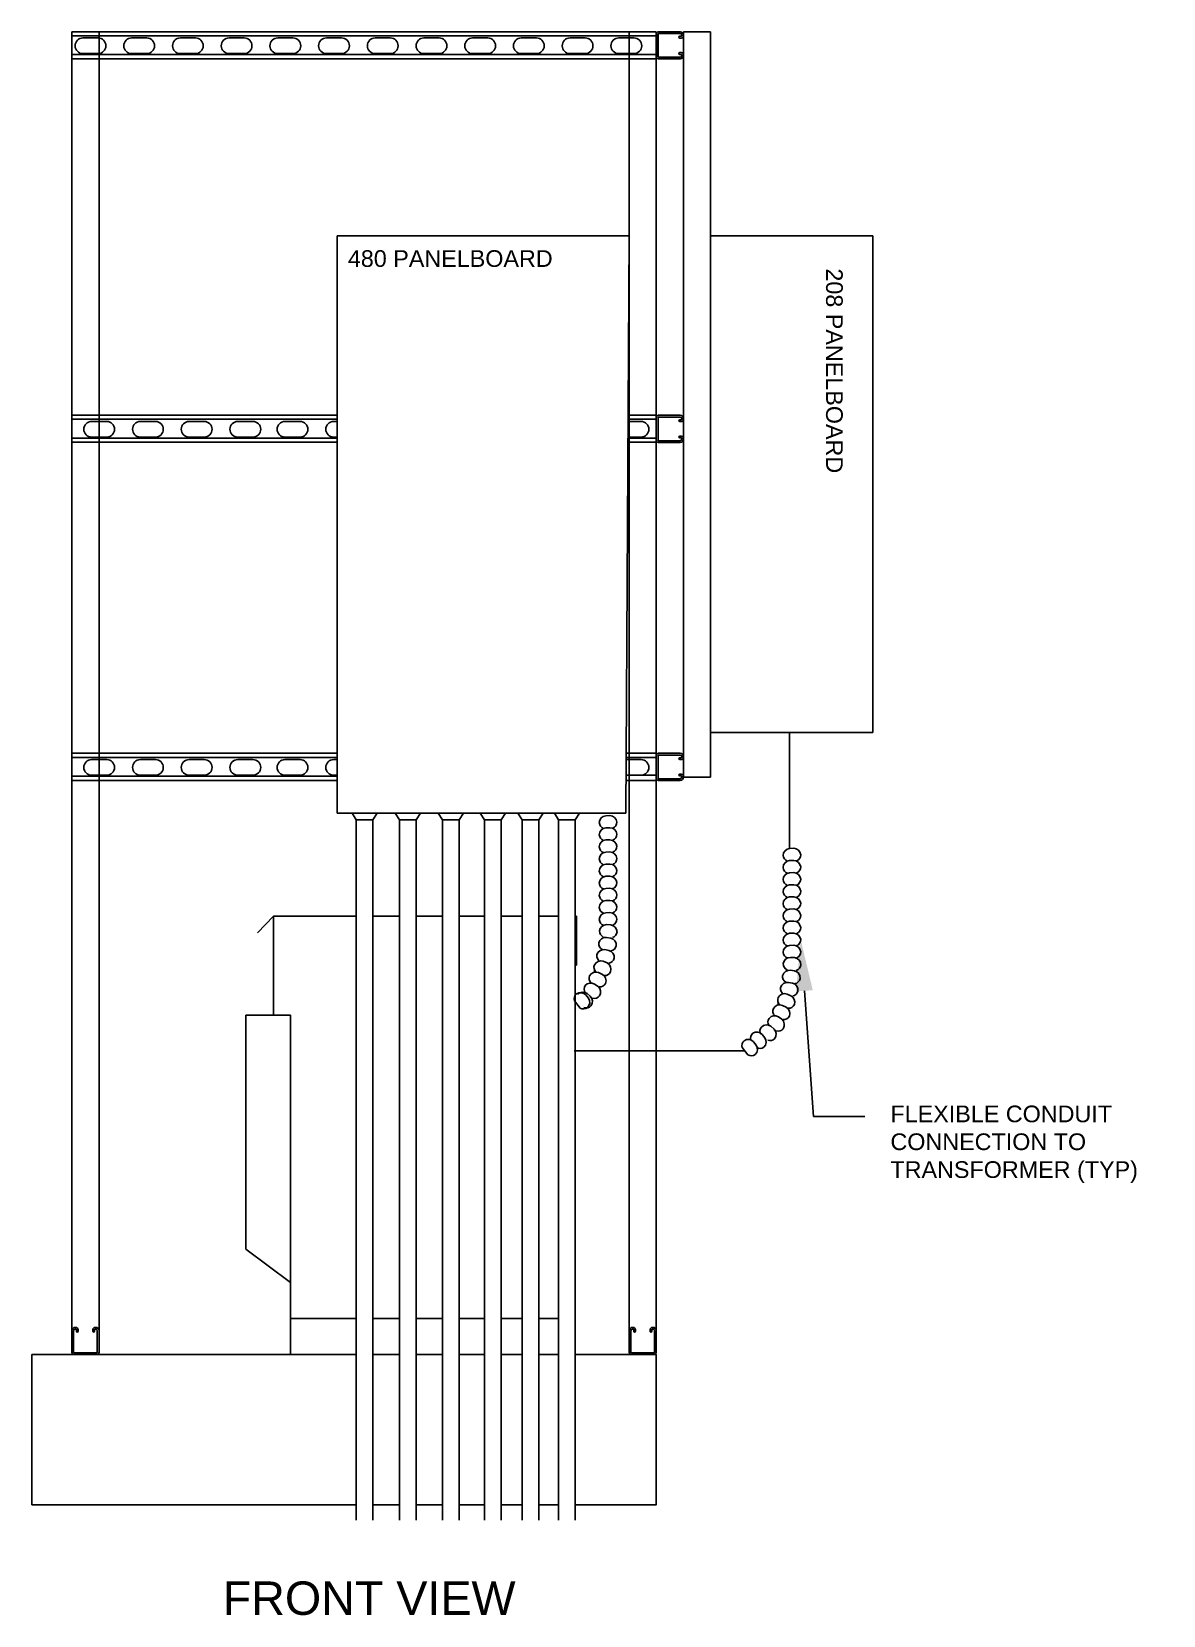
# Model space of a CAD drawing. Header units: feet. Extents: x -159 to 1687, y 0 to 1556.
# Drawn here: x 1291.4 to 1359.2, y 790.2 to 885.1 of the extents above; entities that cross this region are included whole.
import ezdxf
from ezdxf import colors
from ezdxf.entities.mleader import LeaderData, LeaderLine
from ezdxf.math import Vec2, Vec3

# ---------------------------------------------------------------- set-up
doc = ezdxf.new("R2010")
doc.units = ezdxf.units.FT
doc.header["$MEASUREMENT"] = 0
for name, color, linetype in [('9417_1-3$0$M25-UNISTRUT', 94, 'Continuous'), ('9417_1-3$0$OBJ', 7, 'Continuous'), ('9417_1-3$0$UNISTRUT', 94, 'Continuous'), ('E-LV-EQUP', 211, 'Continuous'), ('EQUIPMENT_CON', 150, 'Continuous'), ('G-ANNO-TEXT', 1, 'Continuous')]:
    doc.layers.add(name, color=color, linetype=linetype)
doc.styles.add('NEI-A', font='arial.ttf')

# ---------------------------------------------------------------- blocks, each defined once
blk = doc.blocks.new('9417_1-3$0$unistrut_single')
at = {"layer": '9417_1-3$0$UNISTRUT'}
blk.add_lwpolyline([(0.7075, -0.13625, 0.41421356), (0.67625, -0.105), (-0.67625, -0.105, 0.41421356), (-0.7075, -0.13625), (-0.7075, -1.42625, 0.41421356), (-0.61375, -1.52), (-0.57375, -1.52, 0.41421356), (-0.5425, -1.48875), (-0.5425, -1.3965, -1), (-0.4375, -1.3965), (-0.4375, -1.48875, -0.41421356), (-0.57375, -1.625), (-0.61375, -1.625, -0.41421356), (-0.8125, -1.42625), (-0.8125, -0.13625, -0.41421356), (-0.67625, 0), (0.67625, 0, -0.41421356), (0.8125, -0.13625), (0.8125, -1.42625, -0.41421356), (0.61375, -1.625), (0.57375, -1.625, -0.41421356), (0.4375, -1.48875), (0.4375, -1.3965, -1), (0.5425, -1.3965), (0.5425, -1.48875, 0.41421356), (0.57375, -1.52), (0.61375, -1.52, 0.41421356), (0.7075, -1.42625)], format="xyb", close=True, dxfattribs=at)

msp = doc.modelspace()

# ---------------------------------------------------------------- linework, layer by layer
at = {"layer": '9417_1-3$0$M25-UNISTRUT'}
for p, q in [((1309.71421, 860.74651), (1293.82017, 860.74651)), ((1309.71421, 860.49651), (1293.82017, 860.49651)), ((1309.71421, 840.49651), (1293.82017, 840.49651)), ((1309.71421, 840.24651), (1293.82017, 840.24651))]:
    msp.add_line(p, q, dxfattribs=at)
for points in [[(1293.82017, 885.08651), (1328.82017, 885.08651)], [(1293.82017, 885.08651), (1293.82017, 807.29276)], [(1327.19517, 885.08651), (1327.19517, 807.29276)], [(1330.44517, 885.08078), (1330.44517, 840.44526)], [(1293.82017, 884.83651), (1328.82017, 884.83651)], [(1328.82017, 883.71151), (1293.82017, 883.71151)], [(1328.82017, 883.46151), (1293.82017, 883.46151)], [(1293.82017, 862.12151), (1309.71421, 862.12151)], [(1327.13463, 862.12151), (1328.82017, 862.12151)], [(1293.82017, 861.87151), (1309.71421, 861.87151)], [(1327.13322, 861.87151), (1328.82017, 861.87151)], [(1328.82017, 860.49651), (1327.12547, 860.49651)], [(1328.82017, 860.74651), (1327.12688, 860.74651)], [(1293.82017, 841.87151), (1309.71421, 841.87151)], [(1293.82017, 841.62151), (1309.71421, 841.62151)]]:
    msp.add_lwpolyline(points, dxfattribs=at)
at = {"layer": '9417_1-3$0$OBJ'}
for p, q in [((1305.8991, 832.12616), (1304.9301, 831.12721)), ((1310.85284, 832.12616), (1305.8991, 832.12616)), ((1305.8991, 826.18013), (1305.8991, 832.12616)), ((1313.43904, 832.12616), (1311.85284, 832.12616)), ((1316.02053, 832.12616), (1314.43904, 832.12616)), ((1318.53359, 832.12616), (1317.02053, 832.12616)), ((1320.78385, 832.12616), (1319.53359, 832.12616)), ((1322.96841, 832.12616), (1321.78385, 832.12616)), ((1324.03325, 832.12616), (1323.96841, 832.12616)), ((1324.03325, 832.12616), (1324.03475, 832.12458)), ((1324.03325, 832.12616), (1324.03325, 829.18559)), ((1324.03325, 829.18559), (1323.96841, 829.18559)), ((1306.91173, 826.18013), (1304.24473, 826.18013)), ((1304.24473, 826.18013), (1304.24473, 812.17984)), ((1306.91173, 826.18013), (1306.91173, 805.86651)), ((1304.24473, 812.17984), (1306.91173, 810.18586)), ((1310.85284, 808.02567), (1306.91173, 808.02567)), ((1313.43904, 808.02567), (1311.85284, 808.02567)), ((1316.02053, 808.02567), (1314.43904, 808.02567)), ((1318.53359, 808.02567), (1317.02053, 808.02567)), ((1320.78385, 808.02567), (1319.53359, 808.02567)), ((1322.96841, 808.02567), (1321.78385, 808.02567)), ((1291.41228, 805.86651), (1291.41228, 796.86651))]:
    msp.add_line(p, q, dxfattribs=at)
for points in [[(1291.41228, 805.86651), (1310.85284, 805.86651)], [(1311.85284, 805.86651), (1313.43904, 805.86651)], [(1314.43904, 805.86651), (1316.02053, 805.86651)], [(1317.02053, 805.86651), (1318.53359, 805.86651)], [(1319.53359, 805.86651), (1320.78385, 805.86651)], [(1321.78385, 805.86651), (1322.96841, 805.86651)], [(1323.96841, 805.86651), (1328.82017, 805.86651), (1328.82017, 796.86651), (1323.96841, 796.86651)], [(1310.85284, 796.86651), (1291.41228, 796.86651)], [(1313.43904, 796.86651), (1311.85284, 796.86651)], [(1316.02053, 796.86651), (1314.43904, 796.86651)], [(1318.53359, 796.86651), (1317.02053, 796.86651)], [(1320.78385, 796.86651), (1319.53359, 796.86651)], [(1322.96841, 796.86651), (1321.78385, 796.86651)]]:
    msp.add_lwpolyline(points, dxfattribs=at)
at = {"layer": '9417_1-3$0$UNISTRUT'}
for p, q in [((1293.82017, 885.08651), (1293.82017, 883.46151)), ((1295.44517, 807.29276), (1295.44517, 885.08651)), ((1328.82017, 807.29276), (1328.82017, 885.08651)), ((1330.44517, 885.08078), (1332.07017, 885.08078)), ((1332.07017, 840.44526), (1332.07017, 885.08078)), ((1295.38574, 884.71053), (1294.48151, 884.71053)), ((1298.30285, 884.71053), (1297.39862, 884.71053)), ((1301.21996, 884.71053), (1300.31574, 884.71053)), ((1304.13708, 884.71053), (1303.23285, 884.71053)), ((1307.05419, 884.71053), (1306.14997, 884.71053)), ((1309.97131, 884.71053), (1309.06708, 884.71053)), ((1312.88842, 884.71053), (1311.98419, 884.71053)), ((1315.80553, 884.71053), (1314.90131, 884.71053)), ((1318.72265, 884.71053), (1317.81842, 884.71053)), ((1321.63976, 884.71053), (1320.73553, 884.71053)), ((1324.55688, 884.71053), (1323.65265, 884.71053)), ((1327.47399, 884.71053), (1326.56976, 884.71053)), ((1295.38574, 883.77209), (1294.48151, 883.77209)), ((1298.30285, 883.77209), (1297.39862, 883.77209)), ((1301.21996, 883.77209), (1300.31574, 883.77209)), ((1304.13708, 883.77209), (1303.23285, 883.77209)), ((1307.05419, 883.77209), (1306.14997, 883.77209)), ((1309.97131, 883.77209), (1309.06708, 883.77209)), ((1312.88842, 883.77209), (1311.98419, 883.77209)), ((1315.80553, 883.77209), (1314.90131, 883.77209)), ((1318.72265, 883.77209), (1317.81842, 883.77209)), ((1321.63976, 883.77209), (1320.73553, 883.77209)), ((1324.55688, 883.77209), (1323.65265, 883.77209)), ((1327.47399, 883.77209), (1326.56976, 883.77209)), ((1293.82017, 862.12151), (1293.82017, 860.49651)), ((1328.81564, 862.11846), (1328.81564, 860.49346)), ((1295.9087, 861.74553), (1295.00448, 861.74553)), ((1298.82582, 861.74553), (1297.92159, 861.74553)), ((1301.74293, 861.74553), (1300.8387, 861.74553)), ((1304.66005, 861.74553), (1303.75582, 861.74553)), ((1307.48476, 861.74553), (1306.58053, 861.74553)), ((1309.71421, 861.74553), (1309.49764, 861.74553)), ((1327.90456, 861.74553), (1327.13251, 861.74553)), ((1295.9087, 860.80709), (1295.00448, 860.80709)), ((1298.82582, 860.80709), (1297.92159, 860.80709)), ((1301.74293, 860.80709), (1300.8387, 860.80709)), ((1304.66005, 860.80709), (1303.75582, 860.80709)), ((1307.48476, 860.80709), (1306.58053, 860.80709)), ((1309.71421, 860.80709), (1309.49764, 860.80709)), ((1327.90456, 860.80709), (1327.12722, 860.80709)), ((1293.82017, 841.87151), (1293.82017, 840.24651)), ((1295.9087, 841.49553), (1295.00448, 841.49553)), ((1298.82582, 841.49553), (1297.92159, 841.49553)), ((1301.74293, 841.49553), (1300.8387, 841.49553)), ((1304.66005, 841.49553), (1303.75582, 841.49553)), ((1307.48476, 841.49553), (1306.58053, 841.49553)), ((1309.71421, 841.49553), (1309.49764, 841.49553)), ((1327.90456, 841.49553), (1327.00033, 841.49553)), ((1327.01911, 841.62151), (1328.81564, 841.62151)), ((1327.02052, 841.87151), (1328.81564, 841.87723)), ((1328.81564, 841.87723), (1328.81564, 840.25223)), ((1295.9087, 840.55709), (1295.00448, 840.55709)), ((1298.82582, 840.55709), (1297.92159, 840.55709)), ((1301.74293, 840.55709), (1300.8387, 840.55709)), ((1304.66005, 840.55709), (1303.75582, 840.55709)), ((1307.48476, 840.55709), (1306.58053, 840.55709)), ((1309.71421, 840.55709), (1309.49764, 840.55709)), ((1328.81564, 840.55709), (1327.00033, 840.55709)), ((1332.07017, 840.44526), (1330.44517, 840.44526)), ((1327.01136, 840.24651), (1328.82017, 840.24651))]:
    msp.add_line(p, q, dxfattribs=at)
for centre, start, end in [((1294.48151, 884.24131), 90, 270), ((1295.38574, 884.24131), 270, 90), ((1297.39862, 884.24131), 90, 270), ((1298.30285, 884.24131), 270, 90), ((1300.31574, 884.24131), 90, 270), ((1301.21996, 884.24131), 270, 90), ((1303.23285, 884.24131), 90, 270), ((1304.13708, 884.24131), 270, 90), ((1306.14997, 884.24131), 90, 270), ((1307.05419, 884.24131), 270, 90), ((1309.06708, 884.24131), 90, 270), ((1309.97131, 884.24131), 270, 90), ((1311.98419, 884.24131), 90, 270), ((1312.88842, 884.24131), 270, 90), ((1314.90131, 884.24131), 90, 270), ((1315.80553, 884.24131), 270, 90), ((1317.81842, 884.24131), 90, 270), ((1318.72265, 884.24131), 270, 90), ((1320.73553, 884.24131), 90, 270), ((1321.63976, 884.24131), 270, 90), ((1323.65265, 884.24131), 90, 270), ((1324.55688, 884.24131), 270, 90), ((1326.56976, 884.24131), 90, 270), ((1327.47399, 884.24131), 270, 90), ((1295.00448, 861.27631), 90, 270), ((1295.9087, 861.27631), 270, 90), ((1297.92159, 861.27631), 90, 270), ((1298.82582, 861.27631), 270, 90), ((1300.8387, 861.27631), 90, 270), ((1301.74293, 861.27631), 270, 90), ((1303.75582, 861.27631), 90, 270), ((1304.66005, 861.27631), 270, 90), ((1306.58053, 861.27631), 90, 270), ((1307.48476, 861.27631), 270, 90), ((1309.49764, 861.27631), 90, 270), ((1327.90456, 861.27631), 270, 90), ((1295.00448, 841.02631), 90, 270), ((1295.9087, 841.02631), 270, 90), ((1297.92159, 841.02631), 90, 270), ((1298.82582, 841.02631), 270, 90), ((1300.8387, 841.02631), 90, 270), ((1301.74293, 841.02631), 270, 90), ((1303.75582, 841.02631), 90, 270), ((1304.66005, 841.02631), 270, 90), ((1306.58053, 841.02631), 90, 270), ((1307.48476, 841.02631), 270, 90), ((1309.49764, 841.02631), 90, 270), ((1327.90456, 841.02631), 270, 90)]:
    msp.add_arc(centre, 0.46922, start, end, dxfattribs=at)
at = {"layer": 'E-LV-EQUP'}
for p, q in [((1327.19517, 872.86651), (1309.71421, 872.86651)), ((1309.71421, 872.86651), (1309.71421, 838.28841)), ((1327.19517, 872.86651), (1327.00033, 838.28841)), ((1332.07017, 872.86651), (1341.78917, 872.86651)), ((1332.07017, 843.11735), (1332.07017, 872.86651)), ((1341.78917, 872.86651), (1341.78917, 843.11735)), ((1341.78917, 843.11735), (1332.07017, 843.11735)), ((1309.71421, 838.28841), (1327.00033, 838.28841))]:
    msp.add_line(p, q, dxfattribs=at)
at = {"layer": 'EQUIPMENT_CON'}
for p, q in [((1336.79936, 836.17263), (1336.79936, 843.11735)), ((1310.85284, 837.88965), (1310.59733, 838.28841)), ((1310.85284, 837.88965), (1310.85284, 795.93827)), ((1310.85284, 837.88965), (1311.85284, 837.88965)), ((1311.85284, 837.88965), (1312.10835, 838.28841)), ((1311.85284, 837.88965), (1311.85284, 795.93827)), ((1313.43904, 837.88875), (1313.18353, 838.28751)), ((1313.43904, 837.88875), (1313.43904, 795.93827)), ((1313.43904, 837.88875), (1314.43904, 837.88875)), ((1314.43904, 837.88875), (1314.69455, 838.28751)), ((1314.43904, 837.88875), (1314.43904, 795.93827)), ((1316.02053, 837.88861), (1315.76502, 838.28738)), ((1316.02053, 837.88861), (1316.02053, 795.93827)), ((1316.02053, 837.88861), (1317.02053, 837.88861)), ((1317.02053, 837.88861), (1317.27604, 838.28738)), ((1317.02053, 837.88861), (1317.02053, 795.93827)), ((1318.53359, 837.88908), (1318.27808, 838.28784)), ((1318.53359, 837.88908), (1318.53359, 795.93827)), ((1318.53359, 837.88908), (1319.53359, 837.88908)), ((1319.53359, 837.88908), (1319.7891, 838.28784)), ((1319.53359, 837.88908), (1319.53359, 795.93827)), ((1320.78385, 837.88476), (1320.52834, 838.28352)), ((1320.78385, 837.88476), (1320.78385, 795.93827)), ((1320.78385, 837.88476), (1321.78385, 837.88476)), ((1321.78385, 837.88476), (1322.03936, 838.28352)), ((1321.78385, 837.88476), (1321.78385, 795.93827)), ((1322.96841, 837.88464), (1322.7129, 838.2834)), ((1322.96841, 837.88464), (1322.96841, 795.93827)), ((1322.96841, 837.88464), (1323.96841, 837.88464)), ((1323.96841, 837.88464), (1324.22392, 838.2834)), ((1323.96841, 837.88464), (1323.96841, 795.93827)), ((1326.04402, 838.14192), (1325.79303, 838.13383)), ((1326.04402, 837.41596), (1325.79303, 837.40787)), ((1326.04402, 836.69), (1325.79303, 836.68191)), ((1326.04402, 835.96404), (1325.79303, 835.95595)), ((1337.05035, 836.18072), (1336.79936, 836.17263)), ((1326.04402, 835.23808), (1325.79303, 835.22999)), ((1337.05035, 835.45476), (1336.79936, 835.44667)), ((1337.05035, 834.7288), (1336.79936, 834.72071)), ((1326.04402, 834.51212), (1325.79303, 834.50403)), ((1326.04402, 833.78616), (1325.79303, 833.77807)), ((1337.05035, 834.00284), (1336.79936, 833.99475)), ((1326.04402, 833.0602), (1325.79303, 833.05211)), ((1337.05035, 833.27688), (1336.79936, 833.26879)), ((1326.04402, 832.33424), (1325.79303, 832.32615)), ((1337.05035, 832.55092), (1336.79936, 832.54283)), ((1337.05035, 831.82496), (1336.79936, 831.81687)), ((1326.08734, 830.80473), (1325.83949, 830.84513)), ((1326.09261, 831.59492), (1325.84196, 831.61036)), ((1337.05035, 831.099), (1336.79936, 831.09091)), ((1325.97747, 830.06722), (1325.73094, 830.11505)), ((1337.05035, 830.37304), (1336.79936, 830.36495)), ((1325.10974, 828.92083), (1325.10974, 828.75694)), ((1325.87095, 829.31308), (1325.64032, 829.41241)), ((1337.09894, 829.63372), (1336.84829, 829.64916)), ((1325.32926, 827.90169), (1325.12588, 828.04899)), ((1325.58898, 828.6291), (1325.36212, 828.73678)), ((1336.9838, 828.10602), (1336.73727, 828.15385)), ((1337.09367, 828.84353), (1336.84582, 828.88393)), ((1324.25937, 826.61447), (1323.91638, 827.04752)), ((1324.75594, 827.19994), (1324.60002, 827.3968)), ((1324.86347, 827.31726), (1324.6735, 827.48149)), ((1336.87728, 827.35188), (1336.64665, 827.45121)), ((1336.11607, 826.95963), (1336.11607, 826.79574)), ((1336.33559, 825.94049), (1336.13221, 826.08779)), ((1336.59531, 826.6679), (1336.36845, 826.77558)), ((1335.8698, 825.35606), (1335.67983, 825.52029)), ((1334.30614, 823.81323), (1333.96315, 824.24628)), ((1334.80271, 824.3987), (1334.64679, 824.59556)), ((1335.32241, 824.83977), (1335.1665, 825.03662)), ((1334.1243, 824.04282), (1323.8944, 824.04282))]:
    msp.add_line(p, q, dxfattribs=at)
for centre, radius, start, end in [((1325.83492, 837.70511), 0.43076, 95.5811284, 178.0707537), ((1325.78488, 837.73876), 0.38095, 182.8810251, 251.9303293), ((1326.02983, 837.71139), 0.43076, 5.622996, 88.1126213), ((1326.07761, 837.7482), 0.38095, 291.7634204, 0.8127246), ((1325.83492, 836.97915), 0.43076, 95.5811284, 178.0707537), ((1325.78488, 837.0128), 0.38095, 182.8810251, 251.9303293), ((1325.83492, 836.25319), 0.43076, 95.5811284, 178.0707537), ((1326.02983, 836.98543), 0.43076, 5.622996, 88.1126213), ((1326.02983, 836.25947), 0.43076, 5.622996, 88.1126213), ((1326.07761, 837.02224), 0.38095, 291.7634204, 0.8127246), ((1325.78488, 836.28684), 0.38095, 182.8810251, 251.9303293), ((1325.83492, 835.52723), 0.43076, 95.5811284, 178.0707537), ((1325.78488, 835.56088), 0.38095, 182.8810251, 251.9303293), ((1326.02983, 835.53351), 0.43076, 5.622996, 88.1126213), ((1326.07761, 836.29628), 0.38095, 291.7634204, 0.8127246), ((1326.07761, 835.57032), 0.38095, 291.7634204, 0.8127246), ((1336.84125, 835.74391), 0.43076, 95.5811284, 178.0707537), ((1336.79121, 835.77756), 0.38095, 182.8810251, 251.9303293), ((1337.03616, 835.7502), 0.43076, 5.622996, 88.1126213), ((1337.08394, 835.787), 0.38095, 291.7634204, 0.8127246), ((1325.83492, 834.80127), 0.43076, 95.5811284, 178.0707537), ((1325.78488, 834.83492), 0.38095, 182.8810251, 251.9303293), ((1326.02983, 834.80755), 0.43076, 5.622996, 88.1126213), ((1326.07761, 834.84436), 0.38095, 291.7634204, 0.8127246), ((1336.84125, 835.01795), 0.43076, 95.5811284, 178.0707537), ((1336.79121, 835.0516), 0.38095, 182.8810251, 251.9303293), ((1336.84125, 834.29199), 0.43076, 95.5811284, 178.0707537), ((1337.03616, 835.02424), 0.43076, 5.622996, 88.1126213), ((1337.03616, 834.29828), 0.43076, 5.622996, 88.1126213), ((1337.08394, 835.06104), 0.38095, 291.7634204, 0.8127246), ((1325.83492, 834.07531), 0.43076, 95.5811284, 178.0707537), ((1325.78488, 834.10896), 0.38095, 182.8810251, 251.9303293), ((1325.83492, 833.34935), 0.43076, 95.5811284, 178.0707537), ((1326.02983, 834.08159), 0.43076, 5.622996, 88.1126213), ((1326.02983, 833.35563), 0.43076, 5.622996, 88.1126213), ((1326.07761, 834.1184), 0.38095, 291.7634204, 0.8127246), ((1336.79121, 834.32564), 0.38095, 182.8810251, 251.9303293), ((1336.84125, 833.56603), 0.43076, 95.5811284, 178.0707537), ((1337.03616, 833.57232), 0.43076, 5.622996, 88.1126213), ((1337.08394, 834.33508), 0.38095, 291.7634204, 0.8127246), ((1325.78488, 833.383), 0.38095, 182.8810251, 251.9303293), ((1325.83492, 832.62339), 0.43076, 95.5811284, 178.0707537), ((1326.02983, 832.62967), 0.43076, 5.622996, 88.1126213), ((1326.07761, 833.39244), 0.38095, 291.7634204, 0.8127246), ((1336.79121, 833.59968), 0.38095, 182.8810251, 251.9303293), ((1336.84125, 832.84007), 0.43076, 95.5811284, 178.0707537), ((1336.79121, 832.87372), 0.38095, 182.8810251, 251.9303293), ((1337.03616, 832.84636), 0.43076, 5.622996, 88.1126213), ((1337.08394, 833.60912), 0.38095, 291.7634204, 0.8127246), ((1337.08394, 832.88316), 0.38095, 291.7634204, 0.8127246), ((1325.78488, 832.65704), 0.38095, 182.8810251, 251.9303293), ((1325.83492, 831.89743), 0.43076, 95.5811284, 178.0707537), ((1325.78488, 831.93108), 0.38095, 182.8810251, 251.9303293), ((1326.02983, 831.90371), 0.43076, 5.622996, 88.1126213), ((1326.07761, 832.66648), 0.38095, 291.7634204, 0.8127246), ((1326.07761, 831.94052), 0.38095, 291.7634204, 0.8127246), ((1336.84125, 832.11411), 0.43076, 95.5811284, 178.0707537), ((1336.79121, 832.14776), 0.38095, 182.8810251, 251.9303293), ((1336.84125, 831.38815), 0.43076, 95.5811284, 178.0707537), ((1337.03616, 832.1204), 0.43076, 5.622996, 88.1126213), ((1337.03616, 831.39444), 0.43076, 5.622996, 88.1126213), ((1337.08394, 832.1572), 0.38095, 291.7634204, 0.8127246), ((1325.79803, 830.41636), 0.43076, 84.4763665, 166.9659919), ((1325.79687, 831.21778), 0.38095, 177.5106118, 246.559916), ((1325.84355, 831.1796), 0.43076, 90.2107151, 172.7003405), ((1325.9905, 830.38499), 0.43076, 354.5182341, 77.0078595), ((1326.03819, 831.16761), 0.43076, 0.2525827, 82.7422081), ((1326.0892, 831.19978), 0.38095, 286.3930072, 355.4423113), ((1336.79121, 831.4218), 0.38095, 182.8810251, 251.9303293), ((1336.84125, 830.66219), 0.43076, 95.5811284, 178.0707537), ((1337.03616, 830.66848), 0.43076, 5.622996, 88.1126213), ((1337.08394, 831.43124), 0.38095, 291.7634204, 0.8127246), ((1325.67661, 829.68773), 0.43076, 82.754218, 165.2438434), ((1325.7554, 830.45902), 0.38095, 171.7762632, 240.8255674), ((1325.86805, 829.65059), 0.43076, 352.7960856, 75.285711), ((1326.04447, 830.4119), 0.38095, 280.6586586, 349.7079628), ((1336.79121, 830.69584), 0.38095, 182.8810251, 251.9303293), ((1336.84125, 829.93623), 0.43076, 95.5811284, 178.0707537), ((1336.79121, 829.96988), 0.38095, 182.8810251, 251.9303293), ((1337.03616, 829.94252), 0.43076, 5.622996, 88.1126213), ((1337.08394, 830.70528), 0.38095, 291.7634204, 0.8127246), ((1337.08394, 829.97932), 0.38095, 291.7634204, 0.8127246), ((1325.46505, 829.05826), 0.38095, 157.7324737, 226.7817778), ((1325.49605, 829.00653), 0.43076, 70.432577, 152.9222023), ((1325.63529, 829.73165), 0.38095, 170.0541148, 239.1034189), ((1325.67515, 828.92939), 0.43076, 340.4744445, 62.9640699), ((1325.92281, 829.67586), 0.38095, 278.9365101, 347.9858143), ((1336.8032, 829.25658), 0.38095, 177.5106118, 246.559916), ((1336.84988, 829.2184), 0.43076, 90.2107151, 172.7003405), ((1337.04452, 829.20641), 0.43076, 0.2525827, 82.7422081), ((1337.09553, 829.23858), 0.38095, 286.3930072, 355.4423113), ((1324.87751, 827.74165), 0.38095, 145.1198717, 214.1691759), ((1324.89647, 827.6844), 0.43076, 57.819975, 140.3096003), ((1325.17405, 828.38925), 0.38095, 155.6419251, 224.6912293), ((1325.20314, 828.33643), 0.43076, 68.3420284, 150.8316537), ((1325.43864, 828.26366), 0.38095, 264.5243204, 333.5736246), ((1325.37931, 828.2528), 0.43076, 338.383896, 60.8735213), ((1325.73404, 828.9424), 0.38095, 266.614869, 335.6641732), ((1336.68294, 827.72653), 0.43076, 82.754218, 165.2438434), ((1336.76173, 828.49782), 0.38095, 171.7762632, 240.8255674), ((1336.80436, 828.45517), 0.43076, 84.4763665, 166.9659919), ((1336.87438, 827.68939), 0.43076, 352.7960856, 75.285711), ((1336.99683, 828.42379), 0.43076, 354.5182341, 77.0078595), ((1337.05079, 828.45071), 0.38095, 280.6586586, 349.7079628), ((1324.27773, 827.16817), 0.38095, 129.4141886, 198.4634928), ((1324.28048, 827.10792), 0.43076, 42.1142919, 124.6039172), ((1324.41361, 827.13797), 0.43076, 52.8907626, 135.380388), ((1324.40156, 826.95505), 0.43076, 312.1561594, 34.6457848), ((1324.56113, 827.01043), 0.43076, 322.9326302, 45.4222556), ((1325.11471, 827.56985), 0.38095, 254.002267, 323.0515712), ((1325.0544, 827.57001), 0.43076, 327.8618426, 50.3514679), ((1336.47137, 827.09706), 0.38095, 157.7324737, 226.7817778), ((1336.50238, 827.04533), 0.43076, 70.432577, 152.9222023), ((1336.64162, 827.77045), 0.38095, 170.0541148, 239.1034189), ((1336.68148, 826.96819), 0.43076, 340.4744445, 62.9640699), ((1336.92913, 827.71467), 0.38095, 278.9365101, 347.9858143), ((1324.45957, 826.93858), 0.38095, 238.2965839, 307.3458881), ((1324.6212, 827.00509), 0.38095, 249.0730547, 318.1223588), ((1335.9028, 825.7232), 0.43076, 57.819975, 140.3096003), ((1336.18038, 826.42805), 0.38095, 155.6419251, 224.6912293), ((1336.20947, 826.37523), 0.43076, 68.3420284, 150.8316537), ((1336.44496, 826.30246), 0.38095, 264.5243204, 333.5736246), ((1336.38564, 826.29161), 0.43076, 338.383896, 60.8735213), ((1336.74036, 826.9812), 0.38095, 266.614869, 335.6641732), ((1334.84696, 824.74775), 0.43076, 42.1142919, 124.6039172), ((1335.40597, 825.23543), 0.38095, 140.1906593, 209.2399635), ((1335.41994, 825.17677), 0.43076, 52.8907626, 135.380388), ((1335.88384, 825.78045), 0.38095, 145.1198717, 214.1691759), ((1335.56746, 825.04923), 0.43076, 322.9326302, 45.4222556), ((1336.12104, 825.60866), 0.38095, 254.002267, 323.0515712), ((1336.06073, 825.60882), 0.43076, 327.8618426, 50.3514679), ((1334.3245, 824.36693), 0.38095, 129.4141886, 198.4634928), ((1334.32725, 824.30668), 0.43076, 42.1142919, 124.6039172), ((1334.8442, 824.80799), 0.38095, 129.4141886, 198.4634928), ((1334.44833, 824.15381), 0.43076, 312.1561594, 34.6457848), ((1335.02604, 824.5784), 0.38095, 238.2965839, 307.3458881), ((1334.96803, 824.59488), 0.43076, 312.1561594, 34.6457848), ((1335.62753, 825.04389), 0.38095, 249.0730547, 318.1223588), ((1334.50634, 824.13734), 0.38095, 238.2965839, 307.3458881)]:
    msp.add_arc(centre, radius, start, end, dxfattribs=at)

# ---------------------------------------------------------------- block references
at = {"layer": '9417_1-3$0$M25-UNISTRUT'}
for p, rotation in [((1328.82471, 884.26828), 90.00000000000001), ((1328.82017, 861.30023), 90.00000000000001), ((1328.82017, 841.05901), 90.00000000000001), ((1294.63267, 805.86651), 180), ((1328.00767, 805.86651), 180)]:
    msp.add_blockref('9417_1-3$0$unistrut_single', p, dxfattribs=dict(at, rotation=rotation))

# ---------------------------------------------------------------- texts
at = {"layer": 'G-ANNO-TEXT', "attachment_point": 1, "style": 'NEI-A'}
for s, width, insert, char_height in [('480 PANELBOARD', 13.2385854, (1310.34722, 872.00018), 1), ('FRONT VIEW', 17.7234628, (1302.85308, 792.27525), 2)]:
    msp.add_mtext_dynamic_manual_height_columns(s, width=width, gutter_width=0.5, heights=[0.95856], dxfattribs=dict(at, insert=insert, char_height=char_height))
at = {"layer": 'G-ANNO-TEXT', "insert": (1339.9845, 870.91056), "char_height": 1, "attachment_point": 1, "rotation": 270, "style": 'NEI-A'}
msp.add_mtext_dynamic_manual_height_columns('208 PANELBOARD', width=13.2385854, gutter_width=0.5, heights=[0.95856], dxfattribs=at)

# ---------------------------------------------------------------- next in the draw order: leaders
at = {"layer": 'G-ANNO-TEXT'}
ml = msp.add_multileader_mtext('Standard', dxfattribs=at)
ml.set_content('\\A1;FLEXIBLE CONDUIT CONNECTION TO TRANSFORMER (TYP)', color=256, style='NEI-A')
ml.set_leader_properties()
ml.build(insert=Vec2(0, 0))
ml.multileader.update_dxf_attribs({"dogleg_length": 3.07146, "arrow_head_size": 3.07146})
ctx = ml.context
ctx.base_point, ctx.char_height, ctx.arrow_head_size, ctx.landing_gap_size, ctx.plane_origin = Vec3(1341.30422, 820.12794), 1, 3.07146, 1.53573, Vec3(1592.01058, 1106.66582)
notes = []
notes.append((ctx, [(1, (1, 1, 0), (1338.23275, 820.12794), (1, 0), 3.07146, [(0, [(1337.46485, 830.71068)], 0, [])])]))
ctx.mtext.insert, ctx.mtext.width, ctx.mtext.defined_height, ctx.mtext.flow_direction = Vec3(1342.83995, 820.77494), 15.8426203, 6.29512, 5
ctx.mtext.has_bg_fill, ctx.mtext.bg_color, ctx.mtext.bg_scale_factor, ctx.mtext.bg_transparency, ctx.mtext.use_window_bg_color = 1, -1073741824, 1.5, 0, 1
for ctx, leaders in notes:
    for number, flags, end, landing, length, lines in leaders:
        leader = LeaderData()
        leader.index, (leader.has_last_leader_line, leader.has_dogleg_vector, leader.attachment_direction) = number, flags
        leader.last_leader_point, leader.dogleg_vector, leader.dogleg_length = Vec3(end), Vec3(landing), length
        for number, points, colour, breaks in lines:
            line = LeaderLine()
            line.index, line.vertices, line.color, line.breaks = number, Vec3.list(points), colors.encode_raw_color(colour), breaks
            leader.lines.append(line)
        ctx.leaders.append(leader)

doc.saveas('drawing.dxf')
